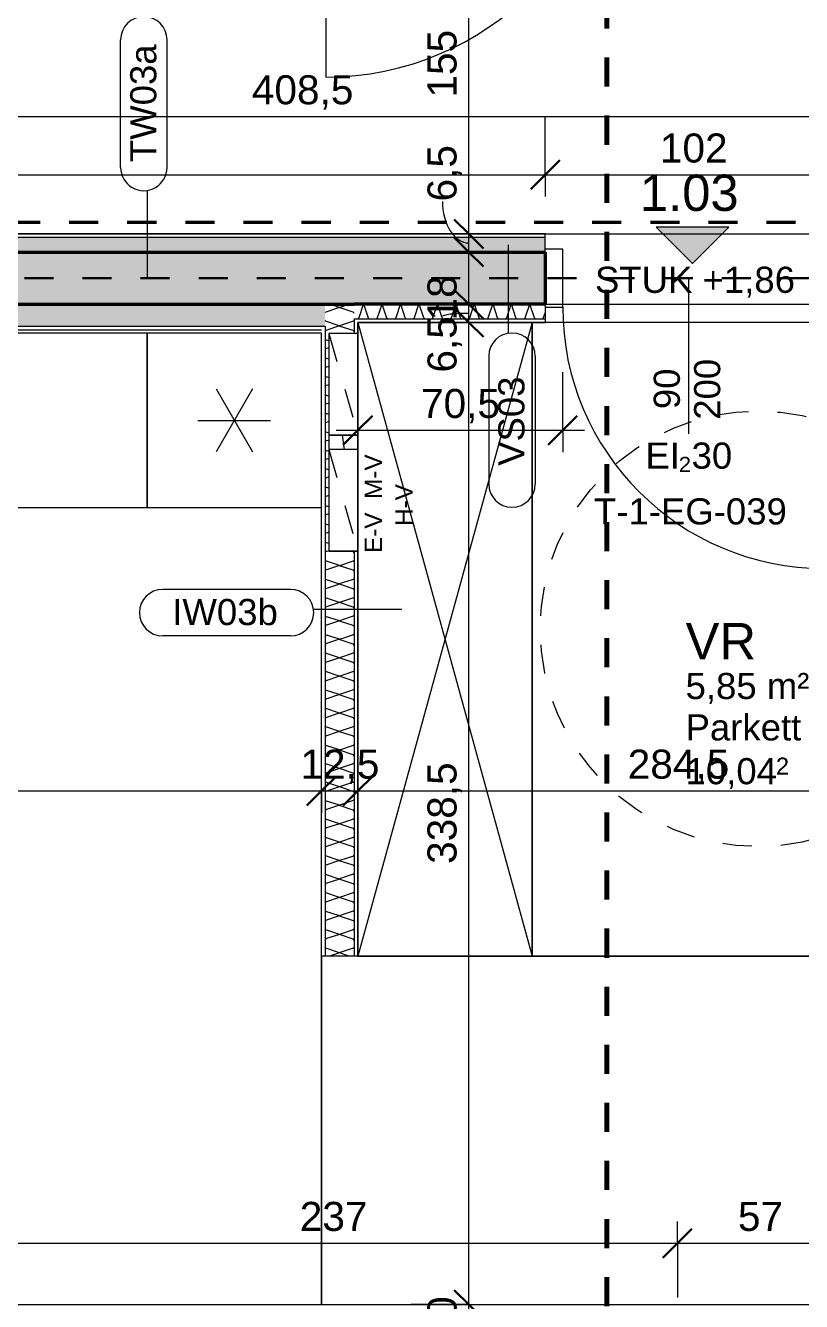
# Model space of a CAD drawing. Header units: metres. Extents: x -2.6 to 53.4, y 58.8 to 100.4.
# Drawn here: x 19.264 to 21.934, y 74.866 to 79.261 of the extents above; entities that cross this region are included whole.
import ezdxf

# ---------------------------------------------------------------- set-up
doc = ezdxf.new("R2010")
doc.units = ezdxf.units.M
for name, pattern in [('Achse', [0.009, 0.005, -0.002, 0, -0.002]), ('Strich Punkt Mittel', [0.015875, 0.00635, -0.004763, 0, -0.004763]), ('Verdeckt', [0.003, 0.002, -0.001])]:
    doc.linetypes.add(name, pattern=pattern)
for name, color, linetype, lineweight in [('A_2D', 7, 'Continuous', 13), ('A_Bemassung-50_', 4, 'Continuous', 9), ('A_Bemassung_', 4, 'Continuous', 9), ('A_Beschriftung_', 7, 'Continuous', 9), ('A_Brandabschnitte', 30, 'Verdeckt', 50), ('A_Decken', 8, 'Continuous', 13), ('A_Durchbruch', 7, 'Verdeckt', 5), ('A_Moebel', 6, 'Continuous', 13), ('A_Raeume', 7, 'Continuous', 13), ('A_Raeume_', 7, 'Continuous', 5), ('A_Raeume_Beschriftung_', 7, 'Continuous', 9), ('A_Raster_', 1, 'Continuous', 9), ('A_Sanitaer', 3, 'Continuous', 13), ('A_Tueren', 31, 'Continuous', 13), ('A_Waende', 7, 'Continuous', 13), ('G-ANNO-SYMB_', 111, 'Continuous', 9), ('Text', 130, 'Continuous', 9)]:
    doc.layers.add(name, color=color, linetype=linetype, lineweight=lineweight)
doc.styles.add('Arial_2', font='arial.ttf', dxfattribs={"height": 0.09})
doc.styles.add('Arial_3', font='arial.ttf', dxfattribs={"height": 0.125})
doc.styles.add('Arial_4', font='arial.ttf', dxfattribs={"height": 0.05849})
doc.styles.add('Arial_5', font='arial.ttf', dxfattribs={"height": 0.1})
doc.styles.add('Arial_6', font='arial.ttf', dxfattribs={"height": 0.06})
doc.styles.add('Segoe UI Symbol', font='seguisym.ttf', dxfattribs={"height": 0.09})
doc.dimstyles.new('WGA-Bemaßung', dxfattribs={"dimscale": 0.3048, "dimtxt": 0.102026, "dimasz": 0.328084, "dimexe": 0.246063, "dimexo": 0.0625, "dimgap": 0.04101, "dimtad": 1, "dimdec": 1, "dimlfac": 100, "dimrnd": 0.5, "dimdsep": 46, "dimtxsty": 'Arial_5', "dimblk1": 'OBLIQUE', "dimblk2": 'OBLIQUE', "dimsah": 1, "dimcen": 0.09, "dimdle": 0.246063, "dimazin": 2, "dimtfac": 1, "dimtdec": 4, "dimtix": 1, "dimtmove": 0, "dimatfit": 3, "dimfxl": 0.656168, "dimfxlon": 1, "dimtvp": 1, "dimtolj": 1, "dimtzin": 0, "dimarcsym": 2})
doc.dimstyles.new('WGA-Bemaßung_1', dxfattribs={"dimscale": 0.3048, "dimtxt": 0.102026, "dimasz": 0.328084, "dimexe": 0.246063, "dimexo": 0.0625, "dimgap": 0.04101, "dimtad": 1, "dimdec": 1, "dimlfac": 100, "dimrnd": 0.5, "dimdsep": 46, "dimtxsty": 'Arial_5', "dimblk1": 'OBLIQUE', "dimblk2": 'OBLIQUE', "dimsah": 1, "dimcen": 0.09, "dimdle": 0.246063, "dimazin": 2, "dimtfac": 1, "dimtdec": 4, "dimtix": 1, "dimtmove": 2, "dimatfit": 3, "dimfxl": 0.656168, "dimfxlon": 1, "dimtvp": 1, "dimtolj": 1, "dimtzin": 0, "dimarcsym": 2})
doc.dimstyles.new('WGA-Bemaßung_2', dxfattribs={"dimscale": 0.3048, "dimtxt": 0.102026, "dimasz": 0.328084, "dimexe": 0.246063, "dimexo": 0.0625, "dimgap": 0.04101, "dimtad": 1, "dimdec": 1, "dimlfac": 100, "dimrnd": 0.5, "dimdsep": 46, "dimtxsty": 'Arial_5', "dimblk1": 'OBLIQUE', "dimblk2": 'OBLIQUE', "dimsah": 1, "dimcen": 0.09, "dimdle": 0.246063, "dimazin": 2, "dimtfac": 1, "dimtdec": 4, "dimtix": 1, "dimtmove": 1, "dimatfit": 3, "dimfxl": 0.656168, "dimfxlon": 1, "dimtvp": 1, "dimtolj": 1, "dimtzin": 0, "dimarcsym": 2})
doc.dimstyles.new('WGA-Bemaßung_3', dxfattribs={"dimscale": 0.3048, "dimtxt": 0.102026, "dimasz": 0.328084, "dimexe": 0.246063, "dimexo": 0.0625, "dimgap": 0.04101, "dimtad": 1, "dimdec": 1, "dimlfac": 100, "dimrnd": 0.5, "dimdsep": 46, "dimtxsty": 'Arial_5', "dimblk1": 'OBLIQUE', "dimblk2": 'OBLIQUE', "dimsah": 1, "dimcen": 0.09, "dimdle": 0.246063, "dimazin": 2, "dimtfac": 1, "dimtdec": 4, "dimtix": 1, "dimtmove": 0, "dimatfit": 3, "dimfxl": 0.656168, "dimfxlon": 1, "dimtvp": 1, "dimtolj": 1, "dimtzin": 0, "dimarcsym": 2})

# ---------------------------------------------------------------- blocks, each defined once
blk = doc.blocks.new('UZ_D1 - SL_0900x2000_Wohnungstür-5426848-263_PP_00EG_BT1')
at = {"layer": 'A_Tueren', "lineweight": 5}
for p, q in [((-0.45, 0.1), (-0.51, 0.1)), ((-0.45, -0.1), (-0.45, 0.1)), ((0.45, 0.1), (0.51, 0.1)), ((0.45, -0.1), (0.45, 0.1)), ((-0.51, -0.1), (-0.45, -0.1)), ((0.51, -0.1), (0.45, -0.1)), ((0.45, -0.1), (0.45, -1))]:
    blk.add_line(p, q, dxfattribs=at)
blk.add_arc((0.45, -0.1), 0.9, 180, 270, dxfattribs=at)
blk = doc.blocks.new('Moeb_Schrank - Schrank_2m_60cm-V70-263_PP_00EG_BT1')
at = {"layer": 'A_Moebel', "color": 8}
for p, q in [((0, 0), (2.1825, 0.6)), ((0, 0.6), (2.1825, 0)), ((2.1825, 0.6), (0, 0.6)), ((0, 0.6), (0, 0)), ((0, 0), (0, 0.6)), ((0, 0.6), (2.1825, 0.6)), ((2.1825, 0), (2.1825, 0.6)), ((2.1825, 0.6), (2.1825, 0)), ((0, 0), (0.0379, 0)), ((0.3879, 0), (0.0379, 0)), ((0.3879, 0), (0.4379, 0)), ((0.4379, 0), (0.3879, 0)), ((0.7879, 0), (0.4379, 0)), ((0.7879, 0), (2.1825, 0)), ((2.1825, 0), (0.7879, 0))]:
    blk.add_line(p, q, dxfattribs=at)
blk = doc.blocks.new('Sani_Kueche_Zeile - Tiefe_600-8244226-263_PP_00EG_BT1')
at = {"layer": 'A_Sanitaer'}
for p, q in [((-0.6005, 0.0254), (-0.8917, 0.0254)), ((0.1995, 0.0254), (-0.6005, 0.0254)), ((0.5995, 0.0254), (0.1995, 0.0254)), ((1.1995, 0.0254), (0.5995, 0.0254)), ((1.8745, 0.0254), (1.1995, 0.0254)), ((1.8745, -0.5746), (1.8745, 0.0254)), ((-1.2005, -0.2696), (-1.2005, -0.5746)), ((-1.2005, -0.5746), (-0.6005, -0.5746)), ((-0.6005, -0.5746), (0.1995, -0.5746)), ((0.1995, -0.5746), (0.5995, -0.5746)), ((0.5995, -0.5746), (1.1995, -0.5746)), ((1.1995, -0.5746), (1.8745, -0.5746))]:
    blk.add_line(p, q, dxfattribs=at)
blk = doc.blocks.new('MSys_Kueche_Kuehlschrank - 600-V71-263_PP_00EG_BT1')
at = {"layer": 'A_Moebel'}
for p, q in [((-1.2005, 0.0254), (-1.2005, -0.5746)), ((-1.2005, 0.0254), (-1.2005, -0.5746)), ((-0.838, -0.1663), (-0.963, -0.3829)), ((-0.963, -0.1663), (-0.838, -0.3829)), ((-1.0255, -0.2746), (-0.7755, -0.2746)), ((-1.2005, -0.5746), (-0.6005, -0.5746)), ((-1.2005, -0.5746), (-0.6005, -0.5746))]:
    blk.add_line(p, q, dxfattribs=at)
blk = doc.blocks.new('Allg_Verteiler_Wand - H-V-V75-263_PP_00EG_BT1')
at = {"layer": 'A_2D', "lineweight": 5}
for p, q in [((0.475, 0.0625), (0.125, 0.0625)), ((0.525, 0.0625), (0.475, 0.0625)), ((0.875, 0.0625), (0.525, 0.0625)), ((0.475, -0.0375), (0.525, -0.0375)), ((0.475, -0.0375), (0.525, -0.0375))]:
    blk.add_line(p, q, dxfattribs=at)
at = {"layer": 'A_Durchbruch'}
blk.add_line((0.475, 0.0092), (0.525, 0.0158), dxfattribs=at)
blk.add_line((0.475, 0.0092), (0.525, 0.0158), dxfattribs=at)
blk = doc.blocks.new('Allg_Verteiler_Wand - E-V-V73-263_PP_00EG_BT1')
at = {"layer": 'A_2D', "lineweight": 5}
for p, q in [((0.475, 0.0625), (0.125, 0.0625)), ((0.125, 0.0625), (0.125, -0.0375)), ((0.475, -0.0375), (0.475, 0.0625)), ((0.475, 0.0625), (0.475, -0.0375)), ((0.125, -0.0375), (0.475, -0.0375)), ((0.125, -0.0375), (0.475, -0.0375))]:
    blk.add_line(p, q, dxfattribs=at)
at = {"layer": 'A_Durchbruch'}
for p, q in [((0.125, -0.0375), (0.475, 0.0625)), ((0.125, 0.0625), (0.125, -0.0375)), ((0.125, -0.0375), (0.475, 0.0625)), ((0.125, 0.0625), (0.125, -0.0375)), ((0.475, 0.0625), (0.475, -0.0375))]:
    blk.add_line(p, q, dxfattribs=at)
blk = doc.blocks.new('Allg_Verteiler_Wand - M-V-V74-263_PP_00EG_BT1')
at = {"layer": 'A_2D', "lineweight": 5}
for p, q in [((0.475, 0.0625), (0.125, 0.0625)), ((0.125, 0.0625), (0.125, -0.0375)), ((0.475, -0.0375), (0.475, 0.0625)), ((0.475, 0.0625), (0.475, -0.0375)), ((0.125, -0.0375), (0.475, -0.0375)), ((0.125, -0.0375), (0.475, -0.0375))]:
    blk.add_line(p, q, dxfattribs=at)
at = {"layer": 'A_Durchbruch'}
for p, q in [((0.125, -0.0375), (0.475, 0.0625)), ((0.125, 0.0625), (0.125, -0.0375)), ((0.125, -0.0375), (0.475, 0.0625)), ((0.125, 0.0625), (0.125, -0.0375)), ((0.475, 0.0625), (0.475, -0.0375))]:
    blk.add_line(p, q, dxfattribs=at)
blk = doc.blocks.new('UZ_D1 - SL_1000x2000_Schachttür-8451892-263_PP_00EG_BT1')
at = {"layer": 'A_Tueren', "lineweight": 5}
for p, q in [((0.5, 0.0575), (0.5, 1.0575)), ((-0.56, 0.0575), (-0.5, 0.0575)), ((-0.5, 0.0575), (-0.5, -0.0575)), ((0.5, 0.0575), (0.5, -0.0575)), ((0.56, 0.0575), (0.5, 0.0575)), ((-0.5, -0.0575), (-0.56, -0.0575)), ((0.5, -0.0575), (0.56, -0.0575))]:
    blk.add_line(p, q, dxfattribs=at)
blk.add_arc((0.5, 0.0575), 1, 90, 180, dxfattribs=at)
blk = doc.blocks.new('BS_Tuer_PP - unten-10002439-263_PP_00EG_BT1')
at = {"layer": 'A_Beschriftung_'}
blk.add_line((0, 0.000124), (0, -0.010513), dxfattribs=at)
blk = doc.blocks.new('BS_Raum_Top_Pfeil - oben_links-2842557-263_PP_00EG_BT1')
at = {"layer": 'A_Raeume_Beschriftung_'}
blk.add_hatch(color=256, dxfattribs=at).paths.add_polyline_path([(-0.0025, 0.0075), (0.0025, 0.0075), (0, 0.005)])
for p, q in [((-0.0025, 0.0075), (0, 0.005)), ((0.0025, 0.0075), (-0.0025, 0.0075)), ((0, 0.005), (0.0025, 0.0075))]:
    blk.add_line(p, q, dxfattribs=at)
blk = doc.blocks.new('DIMBLOCK168-263_PP_00EG_BT1')
at = {"layer": 'A_Bemassung-50_', "lineweight": 35, "transparency": 16777216}
for p, q in [((20.7897, 74.8555), (20.7397, 74.9055)), ((20.7897, 74.8555), (20.8397, 74.8055)), ((20.7897, 74.7555), (20.7397, 74.8055)), ((20.7897, 74.7555), (20.8397, 74.7055))]:
    blk.add_line(p, q, dxfattribs=at)
at = {"layer": 'A_Bemassung-50_', "transparency": 16777216}
for p, q in [((20.7897, 74.8555), (20.5897, 74.8555)), ((20.7897, 74.7555), (20.7897, 74.8555)), ((20.7897, 74.8555), (20.8647, 74.8555)), ((20.7897, 74.7555), (20.5897, 74.7555)), ((20.7897, 74.7555), (20.8647, 74.7555))]:
    blk.add_line(p, q, dxfattribs=at)
at = {"layer": 'A_Bemassung-50_', "color": 0, "transparency": 16777216, "insert": (20.6474, 74.7286), "char_height": 0.1, "width": 0.184588, "attachment_point": 1, "rotation": 90, "line_spacing_factor": 0.941778, "style": 'Arial_5'}
blk.add_mtext('10', dxfattribs=at)
blk = doc.blocks.new('_Oblique')
at = {"color": 0, "linetype": 'ByBlock', "lineweight": -2}
blk.add_line((-0.5, -0.5), (0.5, 0.5), dxfattribs=at)
blk = doc.blocks.new('DIMBLOCK169-263_PP_00EG_BT1')
at = {"layer": 'A_Bemassung-50_', "lineweight": 35, "transparency": 16777216}
for p, q in [((20.7897, 78.238), (20.7397, 78.288)), ((20.7897, 78.238), (20.8397, 78.188)), ((20.7897, 74.8555), (20.7397, 74.9055)), ((20.7897, 74.8555), (20.8397, 74.8055))]:
    blk.add_line(p, q, dxfattribs=at)
at = {"layer": 'A_Bemassung-50_', "transparency": 16777216}
for p, q in [((20.7897, 78.238), (20.5897, 78.238)), ((20.7897, 74.8555), (20.7897, 78.238)), ((20.7897, 78.238), (20.8647, 78.238)), ((20.7897, 74.8555), (20.5897, 74.8555)), ((20.7897, 74.8555), (20.8647, 74.8555))]:
    blk.add_line(p, q, dxfattribs=at)
at = {"layer": 'A_Bemassung-50_', "color": 0, "transparency": 16777216, "insert": (20.6474, 76.3733), "char_height": 0.1, "width": 0.416266, "attachment_point": 1, "rotation": 90, "line_spacing_factor": 0.941778, "style": 'Arial_5'}
blk.add_mtext('338,5', dxfattribs=at)
blk = doc.blocks.new('DIMBLOCK170-263_PP_00EG_BT1')
at = {"layer": 'A_Bemassung-50_', "lineweight": 35, "transparency": 16777216}
for p, q in [((20.7897, 78.3005), (20.7397, 78.3505)), ((20.7897, 78.238), (20.7397, 78.288)), ((20.7897, 78.3005), (20.8397, 78.2505)), ((20.7897, 78.238), (20.8397, 78.188))]:
    blk.add_line(p, q, dxfattribs=at)
at = {"layer": 'A_Bemassung-50_', "transparency": 16777216}
for p, q in [((20.7897, 78.3005), (20.5897, 78.3005)), ((20.7897, 78.238), (20.7897, 78.3005)), ((20.7897, 78.3005), (20.8647, 78.3005)), ((20.7897, 78.238), (20.5897, 78.238)), ((20.7897, 78.238), (20.8647, 78.238))]:
    blk.add_line(p, q, dxfattribs=at)
blk.add_ellipse((20.7897, 78.2583), major_axis=(0.091, 0), ratio=0.119901, start_param=1.570796, end_param=3.141593, dxfattribs=at)
at = {"layer": 'A_Bemassung-50_', "color": 0, "transparency": 16777216, "insert": (20.6474, 78.0653), "char_height": 0.1, "width": 0.231677, "attachment_point": 1, "rotation": 90, "line_spacing_factor": 0.941778, "style": 'Arial_5'}
blk.add_mtext('6,5', dxfattribs=at)
blk = doc.blocks.new('DIMBLOCK171-263_PP_00EG_BT1')
at = {"layer": 'A_Bemassung-50_', "lineweight": 35, "transparency": 16777216}
for p, q in [((20.7897, 78.4805), (20.7397, 78.5305)), ((20.7897, 78.4805), (20.8397, 78.4305)), ((20.7897, 78.3005), (20.7397, 78.3505)), ((20.7897, 78.3005), (20.8397, 78.2505))]:
    blk.add_line(p, q, dxfattribs=at)
at = {"layer": 'A_Bemassung-50_', "transparency": 16777216}
for p, q in [((20.7897, 78.4805), (20.5897, 78.4805)), ((20.7897, 78.3005), (20.7897, 78.4805)), ((20.7897, 78.4805), (20.8647, 78.4805)), ((20.7897, 78.3005), (20.5897, 78.3005)), ((20.7897, 78.3005), (20.8647, 78.3005))]:
    blk.add_line(p, q, dxfattribs=at)
at = {"layer": 'A_Bemassung-50_', "color": 0, "transparency": 16777216, "insert": (20.6474, 78.2449), "char_height": 0.1, "width": 0.184588, "attachment_point": 1, "rotation": 90, "line_spacing_factor": 0.941778, "style": 'Arial_5'}
blk.add_mtext('18', dxfattribs=at)
blk = doc.blocks.new('DIMBLOCK172-263_PP_00EG_BT1')
at = {"layer": 'A_Bemassung-50_', "lineweight": 35, "transparency": 16777216}
for p, q in [((20.7897, 78.543), (20.7397, 78.593)), ((20.7897, 78.4805), (20.7397, 78.5305)), ((20.7897, 78.543), (20.8397, 78.493)), ((20.7897, 78.4805), (20.8397, 78.4305))]:
    blk.add_line(p, q, dxfattribs=at)
at = {"layer": 'A_Bemassung-50_', "transparency": 16777216}
for p, q in [((20.7897, 78.543), (20.5897, 78.543)), ((20.7897, 78.4805), (20.7897, 78.543)), ((20.7897, 78.543), (20.8647, 78.543)), ((20.7897, 78.4805), (20.5897, 78.4805)), ((20.7897, 78.4805), (20.8647, 78.4805))]:
    blk.add_line(p, q, dxfattribs=at)
blk.add_ellipse((20.7897, 78.6547), major_axis=(0, 0.1429), ratio=0.63659, start_param=1.570796, end_param=3.141593, dxfattribs=at)
at = {"layer": 'A_Bemassung-50_', "color": 0, "transparency": 16777216, "insert": (20.6474, 78.6547), "char_height": 0.1, "width": 0.231677, "attachment_point": 1, "rotation": 90, "line_spacing_factor": 0.941778, "style": 'Arial_5'}
blk.add_mtext('6,5', dxfattribs=at)
blk = doc.blocks.new('DIMBLOCK173-263_PP_00EG_BT1')
at = {"layer": 'A_Bemassung-50_', "lineweight": 35, "transparency": 16777216}
for p, q in [((20.7897, 80.093), (20.7397, 80.143)), ((20.7897, 80.093), (20.8397, 80.043)), ((20.7897, 78.543), (20.7397, 78.593)), ((20.7897, 78.543), (20.8397, 78.493))]:
    blk.add_line(p, q, dxfattribs=at)
at = {"layer": 'A_Bemassung-50_', "transparency": 16777216}
for p, q in [((20.7897, 80.093), (20.5897, 80.093)), ((20.7897, 78.543), (20.7897, 80.093)), ((20.7897, 80.093), (20.8647, 80.093)), ((20.7897, 78.543), (20.5897, 78.543)), ((20.7897, 78.543), (20.8647, 78.543))]:
    blk.add_line(p, q, dxfattribs=at)
at = {"layer": 'A_Bemassung-50_', "color": 0, "transparency": 16777216, "insert": (20.6474, 79.0125), "char_height": 0.1, "width": 0.276883, "attachment_point": 1, "rotation": 90, "line_spacing_factor": 0.941778, "style": 'Arial_5'}
blk.add_mtext('155', dxfattribs=at)
blk = doc.blocks.new('DIMBLOCK191-263_PP_00EG_BT1')
at = {"layer": 'A_Bemassung-50_', "transparency": 16777216}
for p, q in [((15.5752, 76.6244), (15.5752, 76.8244)), ((20.2827, 76.6244), (20.2827, 76.8244)), ((15.5752, 76.6244), (20.2827, 76.6244)), ((15.5752, 76.6244), (15.5752, 76.5494)), ((20.2827, 76.6244), (20.2827, 76.5494))]:
    blk.add_line(p, q, dxfattribs=at)
at = {"layer": 'A_Bemassung-50_', "lineweight": 35, "transparency": 16777216}
for p, q in [((15.5752, 76.6244), (15.6252, 76.6744)), ((20.2827, 76.6244), (20.3327, 76.6744)), ((15.5752, 76.6244), (15.5252, 76.5744)), ((20.2827, 76.6244), (20.2327, 76.5744))]:
    blk.add_line(p, q, dxfattribs=at)
at = {"layer": 'A_Bemassung-50_', "color": 0, "transparency": 16777216, "insert": (17.8136, 76.7668), "char_height": 0.1, "width": 0.276883, "attachment_point": 1, "line_spacing_factor": 0.941778, "style": 'Arial_5'}
blk.add_mtext('471', dxfattribs=at)
blk = doc.blocks.new('DIMBLOCK192-263_PP_00EG_BT1')
at = {"layer": 'A_Bemassung-50_', "transparency": 16777216}
for p, q in [((20.2827, 76.6244), (20.2827, 76.8244)), ((20.4077, 76.6244), (20.4077, 76.8244)), ((20.2827, 76.6244), (20.4077, 76.6244)), ((20.2827, 76.6244), (20.2827, 76.5494)), ((20.4077, 76.6244), (20.4077, 76.5494))]:
    blk.add_line(p, q, dxfattribs=at)
at = {"layer": 'A_Bemassung-50_', "lineweight": 35, "transparency": 16777216}
for p, q in [((20.2827, 76.6244), (20.3327, 76.6744)), ((20.4077, 76.6244), (20.4577, 76.6744)), ((20.2827, 76.6244), (20.2327, 76.5744)), ((20.4077, 76.6244), (20.3577, 76.5744))]:
    blk.add_line(p, q, dxfattribs=at)
at = {"layer": 'A_Bemassung-50_', "color": 0, "transparency": 16777216, "insert": (20.2102, 76.7668), "char_height": 0.1, "width": 0.323972, "attachment_point": 1, "line_spacing_factor": 0.941778, "style": 'Arial_5'}
blk.add_mtext('12,5', dxfattribs=at)
blk = doc.blocks.new('DIMBLOCK193-263_PP_00EG_BT1')
at = {"layer": 'A_Bemassung-50_', "transparency": 16777216}
for p, q in [((20.4077, 76.6244), (20.4077, 76.8244)), ((23.2527, 76.6244), (23.2527, 76.8244)), ((20.4077, 76.6244), (23.2527, 76.6244)), ((20.4077, 76.6244), (20.4077, 76.5494)), ((23.2527, 76.6244), (23.2527, 76.5494))]:
    blk.add_line(p, q, dxfattribs=at)
at = {"layer": 'A_Bemassung-50_', "lineweight": 35, "transparency": 16777216}
for p, q in [((20.4077, 76.6244), (20.4577, 76.6744)), ((23.2527, 76.6244), (23.3027, 76.6744)), ((20.4077, 76.6244), (20.3577, 76.5744)), ((23.2527, 76.6244), (23.2027, 76.5744))]:
    blk.add_line(p, q, dxfattribs=at)
at = {"layer": 'A_Bemassung-50_', "color": 0, "transparency": 16777216, "insert": (21.3366, 76.7668), "char_height": 0.1, "width": 0.416266, "attachment_point": 1, "line_spacing_factor": 0.941778, "style": 'Arial_5'}
blk.add_mtext('284,5', dxfattribs=at)
blk = doc.blocks.new('BS_Wand_Lollipop - links_unten-2026911-263_PP_00EG_BT1')
at = {"layer": 'A_Beschriftung_'}
for p, q in [((-0.00467, 0.001367), (-0.01347, 0.001367)), ((-0.003087, 0), (0.003, 0)), ((-0.00467, -0.001833), (-0.01347, -0.001833))]:
    blk.add_line(p, q, dxfattribs=at)
for centre, start, end in [((-0.01347, -0.000233), 90, 270), ((-0.00467, -0.000233), 270, 90)]:
    blk.add_arc(centre, 0.0016, start, end, dxfattribs=at)
blk = doc.blocks.new('DIMBLOCK533-263_PP_00EG_BT1')
at = {"layer": 'A_Bemassung-50_', "transparency": 16777216}
for p, q in [((15.5127, 78.7465), (15.5127, 78.9465)), ((21.0527, 78.7465), (21.0527, 78.9465)), ((15.5127, 78.7465), (21.0527, 78.7465)), ((15.5127, 78.7465), (15.5127, 78.6715)), ((21.0527, 78.7465), (21.0527, 78.6715))]:
    blk.add_line(p, q, dxfattribs=at)
at = {"layer": 'A_Bemassung-50_', "lineweight": 35, "transparency": 16777216}
for p, q in [((15.5127, 78.7465), (15.5627, 78.7965)), ((21.0527, 78.7465), (21.1027, 78.7965)), ((15.5127, 78.7465), (15.4627, 78.6965)), ((21.0527, 78.7465), (21.0027, 78.6965))]:
    blk.add_line(p, q, dxfattribs=at)
at = {"layer": 'A_Bemassung-50_', "color": 0, "transparency": 16777216, "insert": (18.1673, 78.8888), "char_height": 0.1, "width": 0.276883, "attachment_point": 1, "line_spacing_factor": 0.941778, "style": 'Arial_5'}
blk.add_mtext('554', dxfattribs=at)
blk = doc.blocks.new('DIMBLOCK534-263_PP_00EG_BT1')
at = {"layer": 'A_Bemassung-50_', "transparency": 16777216}
for p, q in [((21.0527, 78.7465), (21.0527, 78.9465)), ((22.0727, 78.7465), (22.0727, 78.9465)), ((21.0527, 78.7465), (22.0727, 78.7465)), ((21.0527, 78.7465), (21.0527, 78.6715)), ((22.0727, 78.7465), (22.0727, 78.6715))]:
    blk.add_line(p, q, dxfattribs=at)
at = {"layer": 'A_Bemassung-50_', "lineweight": 35, "transparency": 16777216}
for p, q in [((21.0527, 78.7465), (21.1027, 78.7965)), ((22.0727, 78.7465), (22.1227, 78.7965)), ((21.0527, 78.7465), (21.0027, 78.6965)), ((22.0727, 78.7465), (22.0227, 78.6965))]:
    blk.add_line(p, q, dxfattribs=at)
at = {"layer": 'A_Bemassung-50_', "color": 0, "transparency": 16777216, "insert": (21.4473, 78.8888), "char_height": 0.1, "width": 0.276883, "attachment_point": 1, "line_spacing_factor": 0.941778, "style": 'Arial_5'}
blk.add_mtext('102', dxfattribs=at)
blk = doc.blocks.new('DIMBLOCK571-263_PP_00EG_BT1')
at = {"layer": 'A_Bemassung-50_', "transparency": 16777216}
for p, q in [((18.1752, 78.947), (18.1752, 79.147)), ((22.2577, 78.947), (22.2577, 79.022)), ((18.1752, 78.947), (22.2577, 78.947)), ((18.1752, 78.947), (18.1752, 78.872)), ((22.2577, 78.947), (22.2577, 78.747))]:
    blk.add_line(p, q, dxfattribs=at)
at = {"layer": 'A_Bemassung-50_', "lineweight": 35, "transparency": 16777216}
for p, q in [((18.1752, 78.947), (18.2252, 78.997)), ((22.2577, 78.947), (22.3077, 78.997)), ((18.1752, 78.947), (18.1252, 78.897)), ((22.2577, 78.947), (22.2077, 78.897))]:
    blk.add_line(p, q, dxfattribs=at)
at = {"layer": 'A_Bemassung-50_', "color": 0, "transparency": 16777216, "insert": (20.043, 79.0893), "char_height": 0.1, "width": 0.416266, "attachment_point": 1, "line_spacing_factor": 0.941778, "style": 'Arial_5'}
blk.add_mtext('408,5', dxfattribs=at)
blk = doc.blocks.new('DIMBLOCK596-263_PP_00EG_BT1')
at = {"layer": 'A_Bemassung-50_', "transparency": 16777216}
for p, q in [((19.1391, 75.0668), (19.1391, 75.1418)), ((21.5077, 75.0668), (21.5077, 75.1418)), ((19.1391, 75.0668), (21.5077, 75.0668)), ((19.1391, 75.0668), (19.1391, 74.8668)), ((21.5077, 75.0668), (21.5077, 74.88))]:
    blk.add_line(p, q, dxfattribs=at)
at = {"layer": 'A_Bemassung-50_', "lineweight": 35, "transparency": 16777216}
for p, q in [((19.1391, 75.0668), (19.1891, 75.1168)), ((21.5077, 75.0668), (21.5577, 75.1168)), ((19.1391, 75.0668), (19.0891, 75.0168)), ((21.5077, 75.0668), (21.4577, 75.0168))]:
    blk.add_line(p, q, dxfattribs=at)
at = {"layer": 'A_Bemassung-50_', "color": 0, "transparency": 16777216, "insert": (20.208, 75.2092), "char_height": 0.1, "width": 0.276883, "attachment_point": 1, "line_spacing_factor": 0.941778, "style": 'Arial_5'}
blk.add_mtext('237', dxfattribs=at)
blk = doc.blocks.new('DIMBLOCK597-263_PP_00EG_BT1')
at = {"layer": 'A_Bemassung-50_', "transparency": 16777216}
for p, q in [((21.5077, 75.0668), (21.5077, 75.1418)), ((22.0777, 75.0668), (22.0777, 75.1418)), ((21.5077, 75.0668), (22.0777, 75.0668)), ((21.5077, 75.0668), (21.5077, 74.88)), ((22.0777, 75.0668), (22.0777, 74.8668))]:
    blk.add_line(p, q, dxfattribs=at)
at = {"layer": 'A_Bemassung-50_', "lineweight": 35, "transparency": 16777216}
for p, q in [((21.5077, 75.0668), (21.5577, 75.1168)), ((22.0777, 75.0668), (22.1277, 75.1168)), ((21.5077, 75.0668), (21.4577, 75.0168)), ((22.0777, 75.0668), (22.0277, 75.0168))]:
    blk.add_line(p, q, dxfattribs=at)
at = {"layer": 'A_Bemassung-50_', "color": 0, "transparency": 16777216, "insert": (21.7158, 75.2092), "char_height": 0.1, "width": 0.184588, "attachment_point": 1, "line_spacing_factor": 0.941778, "style": 'Arial_5'}
blk.add_mtext('57', dxfattribs=at)
blk = doc.blocks.new('DIMBLOCK634-263_PP_00EG_BT1')
at = {"layer": 'A_Bemassung-50_', "transparency": 16777216}
for p, q in [((20.4077, 77.8667), (20.4077, 78.0667)), ((21.1127, 77.8667), (21.1127, 78.0667)), ((20.3327, 77.8667), (21.1877, 77.8667)), ((20.4077, 77.8667), (20.4077, 77.7917)), ((21.1127, 77.8667), (21.1127, 77.7917))]:
    blk.add_line(p, q, dxfattribs=at)
at = {"layer": 'A_Bemassung-50_', "lineweight": 35, "transparency": 16777216}
for p, q in [((20.4077, 77.8667), (20.4577, 77.9167)), ((21.1127, 77.8667), (21.1627, 77.9167)), ((20.4077, 77.8667), (20.3577, 77.8167)), ((21.1127, 77.8667), (21.0627, 77.8167))]:
    blk.add_line(p, q, dxfattribs=at)
at = {"layer": 'A_Bemassung-50_', "color": 0, "transparency": 16777216, "insert": (20.6252, 78.009), "char_height": 0.1, "width": 0.323972, "attachment_point": 1, "line_spacing_factor": 0.941778, "style": 'Arial_5'}
blk.add_mtext('70,5', dxfattribs=at)

msp = doc.modelspace()

# ---------------------------------------------------------------- hatches: boundary and pattern name
at = {"layer": 'A_Waende', "lineweight": 5}
h = msp.add_hatch(dxfattribs=at)
h.set_pattern_fill('FP_12', color=250, angle=-225, style=0, pattern_type=2)
h.set_pattern_definition([(225, (28.90794, 78.54259), (-0.12700345, -0.2539998), [0.02245, -0.15715]), (225, (28.85986, 78.43228), (-0.12700345, -0.2539998), [0.02245, -0.15715]), (225, (28.8443, 78.54259), (-0.12700345, -0.2539998), [0.02245, -0.15715]), (225, (28.79692, 78.43158), (-0.12700345, -0.2539998), [0.02245, -0.15715]), (251.565, (28.892383, 78.527036), (-0.12700069, -0.50799766), [0.0502, -0.35141]), (251.565, (28.87612, 78.47966), (-0.12700069, -0.50799766), [0.0502, -0.35141]), (251.565, (28.828743, 78.527036), (-0.12700069, -0.50799766), [0.0502, -0.35141]), (251.565, (28.81248, 78.47966), (-0.12700069, -0.50799766), [0.0502, -0.35141]), (315, (28.89168, 78.43158), (-0.12700345, 0.2539998), [0.02245, -0.15715]), (315, (28.8443, 78.54259), (-0.12700345, 0.2539998), [0.02245, -0.15715]), (315, (28.82804, 78.43158), (-0.12700345, 0.2539998), [0.02245, -0.15715]), (315, (28.78066, 78.54259), (-0.12700345, 0.2539998), [0.02245, -0.15715]), (288.435, (28.87612, 78.47966), (-0.12700069, 0.50799766), [0.0502, -0.35141]), (288.435, (28.859856, 78.527036), (-0.12700069, 0.50799766), [0.0502, -0.35141]), (288.435, (28.81248, 78.47966), (-0.12700069, 0.50799766), [0.0502, -0.35141]), (288.435, (28.796217, 78.527036), (-0.12700069, 0.50799766), [0.0502, -0.35141])])
h.paths.add_polyline_path([(41.5052, 78.4805), (42.3027, 78.4805), (42.3027, 78.5305), (36.6327, 78.5305), (36.6327, 78.4805), (41.3377, 78.4805)])
h.paths.add_polyline_path([(22.8517, 78.4805), (35.6127, 78.4805), (35.6127, 78.5305), (22.0727, 78.5305), (22.0727, 78.4805), (22.2791, 78.4805)])
h.paths.add_polyline_path([(20.2377, 78.4805), (21.0527, 78.4805), (21.0527, 78.5305), (15.5127, 78.5305), (15.5127, 78.4805), (20.211, 78.4805)])
h = msp.add_hatch(dxfattribs=at)
h.set_pattern_fill('FP_4', color=250, style=0, pattern_type=2)
h.set_pattern_definition([(45, (0, 0), (-0.08980256, 0.08980256), []), (45, (0.0898, 0), (-0.08980256, 0.08980256), [0.0635, -0.03175])])
h.paths.add_polyline_path([(21.0527, 78.3005), (21.0527, 78.4805), (15.5127, 78.4805), (15.5127, 78.3005), (21.0277, 78.3005)])
h.paths.add_polyline_path([(22.1094, 78.3005), (35.6127, 78.3005), (35.6127, 78.4805), (22.0727, 78.4805), (22.0727, 78.3005), (22.0944, 78.3005)])
h.paths.add_polyline_path([(42.2127, 78.3005), (42.3027, 78.3005), (42.3027, 78.4805), (36.6327, 78.4805), (36.6327, 78.3005), (41.5052, 78.3005)])
h = msp.add_hatch(dxfattribs=at)
h.set_pattern_fill('FP_41', color=250, angle=135, style=0, pattern_type=2)
h.set_pattern_definition([(45, (18.44559, 78.20035), (0.1270034, 0.254), [0.02245, -0.15715]), (45, (18.49296, 78.31137), (0.1270034, 0.254), [0.02245, -0.15715]), (45, (18.50923, 78.20035), (0.1270034, 0.254), [0.02245, -0.15715]), (45, (18.5566, 78.31137), (0.1270034, 0.254), [0.02245, -0.15715]), (71.565, (18.461144, 78.21591), (0.1270007, 0.5079977), [0.0502, -0.35141]), (71.565, (18.4767, 78.263993), (0.1270007, 0.50799766), [0.0502, -0.35141]), (71.565, (18.524783, 78.21591), (0.1270007, 0.50799766), [0.0502, -0.35141]), (71.565, (18.54034, 78.263993), (0.1270007, 0.50799766), [0.0502, -0.35141]), (135, (18.46114, 78.31208), (0.1270034, -0.254), [0.02245, -0.15715]), (135, (18.50923, 78.20035), (0.1270034, -0.254), [0.02245, -0.15715]), (135, (18.52478, 78.31208), (0.1270034, -0.254), [0.02245, -0.15715]), (135, (18.57216, 78.20106), (0.1270034, -0.254), [0.02245, -0.15715]), (108.435, (18.4767, 78.263993), (0.1270007, -0.50799766), [0.0502, -0.35141]), (108.435, (18.492964, 78.216617), (0.1270007, -0.50799766), [0.0502, -0.35141]), (108.435, (18.54034, 78.263993), (0.1270007, -0.50799766), [0.0502, -0.35141]), (108.435, (18.556603, 78.216617), (0.1270007, -0.50799766), [0.0502, -0.35141])])
h.paths.add_polyline_path([(20.0874, 78.2255), (20.2952, 78.2255), (20.2952, 78.3005), (16.6077, 78.3005), (16.6077, 78.2255), (20.0577, 78.2255)])
h = msp.add_hatch(dxfattribs=at)
h.set_pattern_fill('FP_118', color=250, angle=315, style=0, pattern_type=2)
h.set_pattern_definition([(135, (20.4071, 77.17788), (-0.254, 0.1270034), [0.02245, -0.15715]), (135, (20.29679, 77.22596), (-0.254, 0.1270034), [0.02245, -0.15715]), (135, (20.4071, 77.24152), (-0.254, 0.1270034), [0.02245, -0.15715]), (135, (20.29609, 77.28889), (-0.254, 0.1270034), [0.02245, -0.15715]), (161.565, (20.391545, 77.193433), (-0.5079977, 0.1270007), [0.0502, -0.35141]), (161.565, (20.34417, 77.209697), (-0.5079977, 0.1270007), [0.0502, -0.35141]), (161.565, (20.391545, 77.257073), (-0.5079977, 0.1270007), [0.0502, -0.35141]), (161.565, (20.34417, 77.273336), (-0.5079977, 0.1270007), [0.0502, -0.35141]), (225, (20.29679, 77.19343), (0.254, 0.1270034), [0.02245, -0.15715]), (225, (20.4071, 77.24152), (0.254, 0.1270034), [0.02245, -0.15715]), (225, (20.29679, 77.25707), (0.254, 0.1270034), [0.02245, -0.15715]), (225, (20.40781, 77.30445), (0.254, 0.1270034), [0.02245, -0.15715]), (198.435, (20.34417, 77.209697), (0.5079977, 0.1270007), [0.0502, -0.35141]), (198.435, (20.391545, 77.22596), (0.5079977, 0.1270007), [0.0502, -0.35141]), (198.435, (20.34417, 77.273336), (0.5079977, 0.1270007), [0.0502, -0.35141]), (198.435, (20.392252, 77.288893), (0.5079977, 0.1270007), [0.0502, -0.35141])])
h.paths.add_polyline_path([(20.3952, 76.0555), (20.3952, 77.4501), (20.3077, 77.4501), (20.308, 78.2001), (20.3952, 78.2001), (20.3952, 78.3005), (20.2952, 78.3005), (20.2952, 76.0555)])
h = msp.add_hatch(dxfattribs=at)
h.set_pattern_fill('FP_180', color=250, angle=135, style=0, pattern_type=2)
h.set_pattern_definition([(45, (21.28533, 78.23854), (0.1270034, 0.254), [0.02245, -0.15715]), (45, (21.3327, 78.34955), (0.1270034, 0.254), [0.02245, -0.15715]), (45, (21.34826, 78.23783), (0.1270034, 0.254), [0.02245, -0.15715]), (45, (21.39634, 78.34955), (0.1270034, 0.254), [0.02245, -0.15715]), (71.565, (21.300885, 78.254093), (0.1270007, 0.5079977), [0.0502, -0.35141]), (71.565, (21.31715, 78.30147), (0.1270007, 0.5079977), [0.0502, -0.35141]), (71.565, (21.364524, 78.254093), (0.1270007, 0.5079977), [0.0502, -0.35141]), (71.565, (21.380788, 78.30147), (0.1270007, 0.5079977), [0.0502, -0.35141]), (135, (21.300885, 78.34885), (0.1270034, -0.254), [0.02245, -0.15715]), (135, (21.34826, 78.23783), (0.1270034, -0.254), [0.02245, -0.15715]), (135, (21.36452, 78.34885), (0.1270034, -0.254), [0.02245, -0.15715]), (135, (21.4119, 78.23783), (0.1270034, -0.254), [0.02245, -0.15715]), (108.435, (21.31715, 78.30147), (0.1270007, -0.5079977), [0.0502, -0.35141]), (108.435, (21.332704, 78.253386), (0.1270007, -0.5079977), [0.0502, -0.35141]), (108.435, (21.380788, 78.30147), (0.1270007, -0.5079977), [0.0502, -0.35141]), (108.435, (21.396344, 78.253386), (0.1270007, -0.5079977), [0.0502, -0.35141])])
h.paths.add_polyline_path([(22.1927, 78.2505), (22.2077, 78.2505), (22.2077, 78.3005), (22.0727, 78.3005), (22.0727, 78.2505), (22.1777, 78.2505)])
h.paths.add_polyline_path([(21.0527, 78.2505), (21.0527, 78.3005), (20.3952, 78.3005), (20.3952, 78.2505), (21.0277, 78.2505)])

# ---------------------------------------------------------------- linework, layer by layer
at = {"layer": 'A_2D', "linetype": 'Verdeckt', "lineweight": 5}
msp.add_circle((21.7856, 77.1829), 0.75, dxfattribs=at)
at = {"layer": 'A_Brandabschnitte'}
msp.add_line((15.6144, 78.583), (42.2544, 78.583), dxfattribs=at)
at = {"layer": 'A_Decken'}
for p, q in [((21.0527, 78.3005), (22.0727, 78.3005)), ((22.0727, 78.238), (21.0527, 78.238)), ((20.2827, 78.2005), (16.6077, 78.2005))]:
    msp.add_line(p, q, dxfattribs=at)
at = {"layer": 'A_Raeume', "color": 8, "linetype": 'Verdeckt'}
for p, q in [((20.2827, 76.0555), (20.2827, 74.8555)), ((20.4077, 76.0555), (21.0077, 76.0555)), ((21.0077, 76.0555), (22.6277, 76.0555))]:
    msp.add_line(p, q, dxfattribs=at)
at = {"layer": 'A_Raeume_', "flags": 128}
for points in [[(42.3027, 78.543), (42.3027, 80.093), (22.0777, 80.093), (22.0147, 80.093), (21.4152, 80.093), (20.1477, 80.093), (20.1477, 80.1555), (18.3293, 80.1555), (18.3277, 80.1555), (18.3277, 80.093), (15.5752, 80.093), (15.5752, 78.543)], [(23.2527, 77.9055), (22.1627, 77.9055), (22.1627, 78.238), (20.4077, 78.238), (20.4077, 76.0555), (20.4204, 76.0555), (23.2527, 76.0555)], [(15.5752, 71.178), (19.1391, 71.178), (19.1391, 74.8555), (20.2827, 74.8555), (20.2827, 75.9177), (20.2827, 76.0555), (20.2827, 78.2005), (16.6077, 78.2005), (16.6077, 77.9055), (15.5752, 77.9055)], [(20.2827, 74.8555), (22.0577, 74.8555), (22.2577, 74.8555), (25.3941, 74.8555), (27.1977, 74.8555), (27.1977, 76.0555), (24.4077, 76.0555), (23.3027, 76.0555), (23.1497, 76.0555), (20.2827, 76.0555)]]:
    msp.add_lwpolyline(points, close=True, dxfattribs=at)
at = {"layer": 'A_Raster_', "linetype": 'Strich Punkt Mittel', "lineweight": 35}
msp.add_line((48.1601, 78.3905), (3.8215, 78.3905), dxfattribs=at)
at = {"layer": 'A_Waende'}
for p, q in [((21.0527, 78.5305), (15.5627, 78.5305)), ((21.0527, 78.543), (15.5752, 78.543)), ((21.0527, 78.5305), (21.0527, 78.543)), ((16.6077, 78.2255), (20.2952, 78.2255)), ((20.2952, 78.2255), (20.2952, 76.0555)), ((20.3952, 78.2505), (20.3952, 78.2001)), ((20.3952, 78.2505), (21.0527, 78.2505)), ((20.4077, 76.0555), (20.4077, 78.238)), ((20.4077, 78.238), (21.0527, 78.238)), ((21.0527, 78.2505), (21.0527, 78.238)), ((20.2827, 76.0555), (20.2827, 78.2005)), ((20.3952, 77.4501), (20.3952, 76.0555)), ((20.2952, 76.0555), (20.2827, 76.0555)), ((20.4077, 76.0555), (20.3952, 76.0555))]:
    msp.add_line(p, q, dxfattribs=at)
at = {"layer": 'A_Waende', "color": 250, "lineweight": 5}
for p, q in [((21.0527, 78.4805), (21.0527, 78.5305)), ((21.0527, 78.3005), (21.0527, 78.2505)), ((20.3952, 76.0555), (20.2952, 76.0555))]:
    msp.add_line(p, q, dxfattribs=at)
at = {"layer": 'A_Waende', "color": 50, "lineweight": 50}
for p, q in [((15.5127, 78.4805), (21.0527, 78.4805)), ((21.0527, 78.4805), (21.0527, 78.3005)), ((15.5127, 78.3005), (20.3952, 78.3005)), ((20.1866, 78.3005), (20.2827, 78.3005)), ((21.0527, 78.3005), (20.3952, 78.3005))]:
    msp.add_line(p, q, dxfattribs=at)
at = {"layer": 'A_Waende', "lineweight": 18}
msp.add_line((16.6077, 78.213), (20.2827, 78.213), dxfattribs=at)
at = {"layer": 'G-ANNO-SYMB_', "linetype": 'Achse', "lineweight": 70}
msp.add_line((21.2652, 91.5502), (21.2652, 68.0062), dxfattribs=at)

# ---------------------------------------------------------------- block references
at = {"layer": 'A_2D', "rotation": 269.9999999999967}
for name, p in [('Allg_Verteiler_Wand - H-V-V75-263_PP_00EG_BT1', (20.3452, 78.3251)), ('Allg_Verteiler_Wand - M-V-V74-263_PP_00EG_BT1', (20.3452, 78.3251)), ('Allg_Verteiler_Wand - E-V-V73-263_PP_00EG_BT1', (20.3452, 77.9251))]:
    msp.add_blockref(name, p, dxfattribs=at)
at = {"layer": 'A_Beschriftung_', "xscale": 49.99999999999998, "yscale": 49.99999999999998, "zscale": 49.99999999999998}
for p, rotation in [((19.683, 78.5381), 269.9999999999998), ((20.9266, 78.3551), 89.99999999999991)]:
    msp.add_blockref('BS_Wand_Lollipop - links_unten-2026911-263_PP_00EG_BT1', p, dxfattribs=dict(at, rotation=rotation))
for name, p in [('BS_Tuer_PP - unten-10002439-263_PP_00EG_BT1', (21.5462, 78.3805)), ('BS_Wand_Lollipop - links_unten-2026911-263_PP_00EG_BT1', (20.4097, 77.2502))]:
    msp.add_blockref(name, p, dxfattribs=at)
at = {"layer": 'A_Moebel', "color": 8, "rotation": 269.9999999999998}
msp.add_blockref('Moeb_Schrank - Schrank_2m_60cm-V70-263_PP_00EG_BT1', (20.4077, 78.238), dxfattribs=at)
at = {"layer": 'A_Moebel'}
msp.add_blockref('MSys_Kueche_Kuehlschrank - 600-V71-263_PP_00EG_BT1', (20.8831, 78.1751), dxfattribs=at)
at = {"layer": 'A_Raeume_Beschriftung_', "xscale": 49.99999999999998, "yscale": 49.99999999999998, "zscale": 49.99999999999998}
msp.add_blockref('BS_Raum_Top_Pfeil - oben_links-2842557-263_PP_00EG_BT1', (21.5592, 78.1909), dxfattribs=at)
at = {"layer": 'A_Sanitaer'}
msp.add_blockref('Sani_Kueche_Zeile - Tiefe_600-8244226-263_PP_00EG_BT1', (17.8081, 78.1751), dxfattribs=at)
at = {"layer": 'A_Tueren', "rotation": 180}
msp.add_blockref('UZ_D1 - SL_1000x2000_Schachttür-8451892-263_PP_00EG_BT1', (20.7977, 80.1405), dxfattribs=at)
at = {"layer": 'A_Tueren'}
msp.add_blockref('UZ_D1 - SL_0900x2000_Wohnungstür-5426848-263_PP_00EG_BT1', (21.5627, 78.3905), dxfattribs=at)

# ---------------------------------------------------------------- texts
at = {"layer": 'A_Beschriftung_', "char_height": 0.09, "attachment_point": 1, "rotation": 90, "style": 'Arial_2'}
for s, insert, width in [('TW03a', (19.6243, 78.7903), 0.493038), ('200', (21.5649, 77.903), 0.252532), ('VS03', (20.8912, 77.7442), 0.368776), ('90', (21.426, 77.9394), 0.168354)]:
    msp.add_mtext(s, dxfattribs=dict(at, insert=insert, width=width))
at = {"layer": 'A_Beschriftung_', "char_height": 0.09, "attachment_point": 1}
for s, insert, width, style in [('STUK +1,86', (21.2238, 78.4299), 0.82173, 'Arial_2'), ('EI', (21.3975, 77.8244), 0.136287, 'Arial_2'), ('30', (21.5563, 77.8244), 0.168354, 'Arial_2'), ('₂', (21.51, 77.8244), 0.056118, 'Segoe UI Symbol'), ('T-1-EG-039', (21.2205, 77.6323), 0.789662, 'Arial_2'), ('IW03b', (19.7691, 77.2856), 0.440928, 'Arial_2')]:
    msp.add_mtext(s, dxfattribs=dict(at, insert=insert, width=width, style=style))
at = {"layer": 'A_Raeume_Beschriftung_', "attachment_point": 1}
for s, insert, char_height, width, style in [('1.03', (21.3785, 78.7472), 0.125, 0.408861, 'Arial_3'), ('VR', (21.5356, 77.2029), 0.125, 0.292616, 'Arial_3'), ('5,85 m²', (21.5356, 77.0309), 0.09, 0.505063, 'Arial_2'), ('Parkett', (21.5356, 76.8884), 0.09, 0.464979, 'Arial_2'), ('10,04', (21.5356, 76.7375), 0.09, 0.376793, 'Arial_2'), ('2', (21.8465, 76.7393), 0.0585, 0.056118, 'Arial_4')]:
    msp.add_mtext(s, dxfattribs=dict(at, insert=insert, char_height=char_height, width=width, style=style))
at = {"layer": 'Text', "color": 7, "char_height": 0.06, "attachment_point": 1, "rotation": 90, "style": 'Arial_6'}
for s, insert, width in [('E-V  M-V', (20.4311, 77.4438), 0.43692), ('    H-V', (20.5369, 77.4438), 0.30865)]:
    msp.add_mtext(s, dxfattribs=dict(at, insert=insert, width=width))

# ---------------------------------------------------------------- dimensions: what is measured, and where the dimension line sits
at = {"layer": 'A_Bemassung_'}
for base, p1, p2, dimstyle, override, picture, middle in [((20.7897, 80.093), (20.5897, 78.543), (20.5897, 80.093), 'WGA-Bemaßung_1', {"dimpost": '<>', "dimfxl": 1.55}, 'DIMBLOCK173-263_PP_00EG_BT1', (20.714, 79.1509)), ((20.7896983732, 78.5429984321), (20.5896983732, 78.4804984321), (20.5896983732, 78.5429984321), 'WGA-Bemaßung_2', {"dimpost": '<>', "dimfxl": 0.0625}, 'DIMBLOCK172-263_PP_00EG_BT1', (20.7140420728, 78.7705072215)), ((20.7897, 78.4805), (20.5897, 78.3005), (20.5897, 78.4805), 'WGA-Bemaßung_1', {"dimpost": '<>', "dimfxl": 0.18}, 'DIMBLOCK171-263_PP_00EG_BT1', (20.714, 78.3372)), ((20.7896983732, 78.3004984321), (20.5896983732, 78.2379984321), (20.5896983732, 78.3004984321), 'WGA-Bemaßung_2', {"dimpost": '<>', "dimfxl": 0.0625}, 'DIMBLOCK170-263_PP_00EG_BT1', (20.7140420728, 78.1811138419))]:
    dim = msp.add_linear_dim(base=base, p1=p1, p2=p2, angle=90, dimstyle=dimstyle, override=override, dxfattribs=at)
    dim.commit()
    dim.dimension.update_dxf_attribs({"geometry": picture, "text_midpoint": middle, "dimtype": 160, "text_rotation": 90})
for base, p1, p2, dimstyle, override, picture, middle in [((22.2576682485, 78.9470157338), (18.1751682485, 79.1470157338), (22.2576682485, 78.7470157338), 'WGA-Bemaßung_3', {"dimpost": '<>', "dimfxl": 4.102049}, 'DIMBLOCK571-263_PP_00EG_BT1', (20.2164182485, 79.0105730329)), ((21.0527, 78.7465), (15.5127, 78.9465), (21.0527, 78.9465), 'WGA-Bemaßung_3', {"dimpost": '<>', "dimfxl": 5.54}, 'DIMBLOCK533-263_PP_00EG_BT1', (18.2827, 78.8099)), ((22.0727, 78.7465), (21.0527, 78.9465), (22.0727, 78.9465), 'WGA-Bemaßung_3', {"dimpost": '<>', "dimfxl": 1.02}, 'DIMBLOCK534-263_PP_00EG_BT1', (21.5627, 78.8101)), ((21.1127, 77.8667), (20.4077, 78.0667), (21.1127, 78.0667), 'WGA-Bemaßung_3', {"dimpost": '<>', "dimfxl": 0.705}, 'DIMBLOCK634-263_PP_00EG_BT1', (20.7602, 77.9302)), ((20.2826682485, 76.6244353545), (15.5751682485, 76.8244353545), (20.2826682485, 76.8244353545), 'WGA-Bemaßung', {"dimpost": '<>', "dimfxl": 4.7075}, 'DIMBLOCK191-263_PP_00EG_BT1', (17.9289182485, 76.6879926535)), ((20.4077, 76.6244), (20.2827, 76.8244), (20.4077, 76.8244), 'WGA-Bemaßung', {"dimpost": '<>', "dimfxl": 0.125}, 'DIMBLOCK192-263_PP_00EG_BT1', (20.3452, 76.688)), ((21.5077, 75.0668), (19.1391, 74.8668), (21.5077, 74.88), 'WGA-Bemaßung_3', {"dimpost": '<>', "dimfxl": 2.368635}, 'DIMBLOCK596-263_PP_00EG_BT1', (20.3234, 75.1304)), ((22.0777, 75.0668), (21.5077, 74.88), (22.0777, 74.8668), 'WGA-Bemaßung_3', {"dimpost": '<>', "dimfxl": 0.570153}, 'DIMBLOCK597-263_PP_00EG_BT1', (21.7927, 75.1302))]:
    dim = msp.add_linear_dim(base=base, p1=p1, p2=p2, dimstyle=dimstyle, override=override, dxfattribs=at)
    dim.commit()
    dim.dimension.update_dxf_attribs({"geometry": picture, "text_midpoint": middle})
for base, p1, p2, override, picture, middle in [((20.7896983732, 78.2379984321), (20.5896983732, 74.8554984321), (20.5896983732, 78.2379984321), {"dimpost": '<>', "dimfxl": 3.3825}, 'DIMBLOCK169-263_PP_00EG_BT1', (20.7261069677, 76.5467484321)), ((20.7897, 74.8555), (20.5897, 74.7555), (20.5897, 74.8555), {"dimpost": '<>', "dimfxl": 0.1}, 'DIMBLOCK168-263_PP_00EG_BT1', (20.7261, 74.8055))]:
    dim = msp.add_linear_dim(base=base, p1=p1, p2=p2, angle=90, dimstyle='WGA-Bemaßung', override=override, dxfattribs=at)
    dim.commit()
    dim.dimension.update_dxf_attribs({"geometry": picture, "text_midpoint": middle})
dim = msp.add_linear_dim(base=(23.2527, 76.6244), p1=(20.4077, 76.8244), p2=(23.2527, 76.8244), dimstyle='WGA-Bemaßung_1', override={"dimpost": '<>', "dimfxl": 2.845}, dxfattribs=at)
dim.commit()
dim.dimension.update_dxf_attribs({"geometry": 'DIMBLOCK193-263_PP_00EG_BT1', "text_midpoint": (21.5447, 76.7001), "dimtype": 160})

doc.saveas('drawing.dxf')
